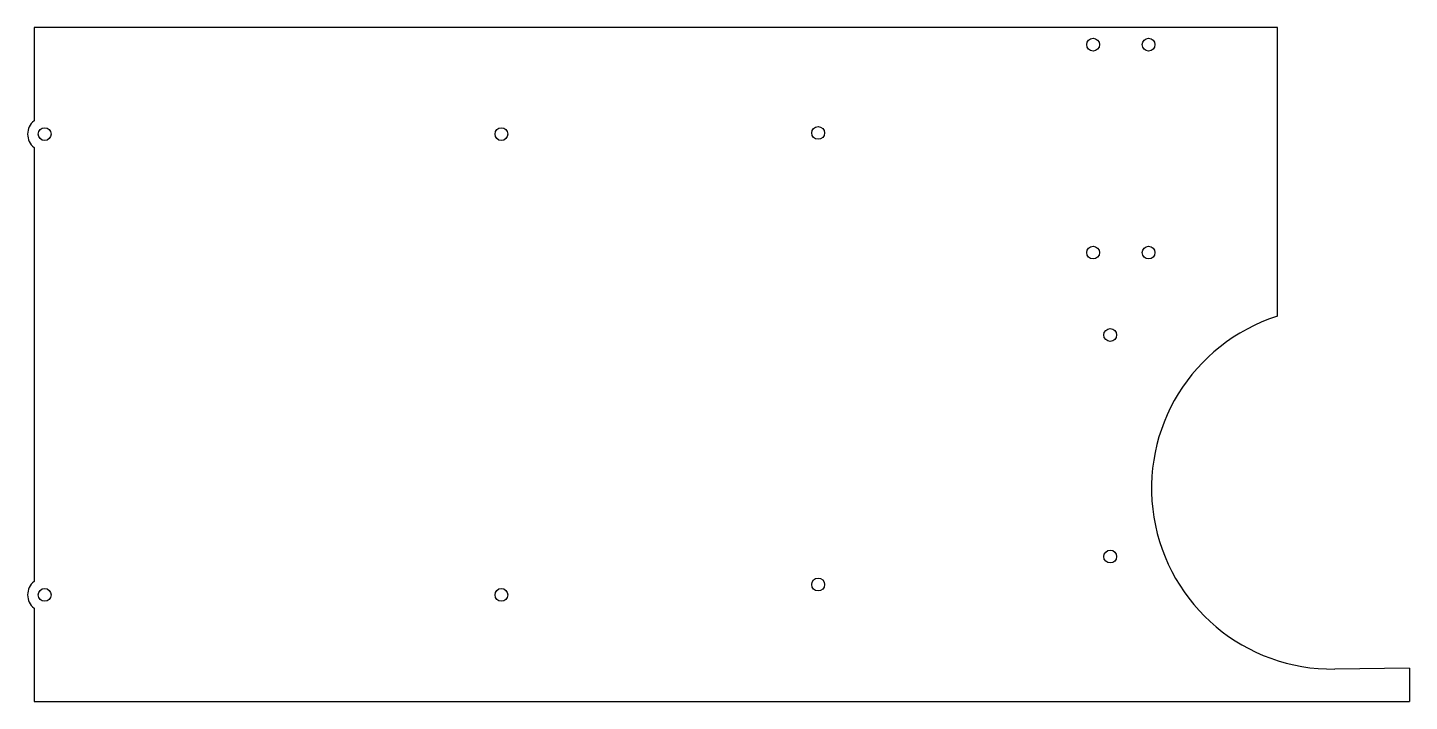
# Model space of a CAD drawing. Header units: millimetres. Extents: x -256 to 68, y -98 to 60.
import ezdxf

# ---------------------------------------------------------------- set-up
doc = ezdxf.new("R2010")
doc.units = ezdxf.units.MM

msp = doc.modelspace()

# ---------------------------------------------------------------- linework, layer by layer
at = {"color": 7, "linetype": 'Continuous', "lineweight": 25}
for p, q in [((36.78, 60.23), (-254.85, 60.23)), ((-254.85, 60.23), (-254.85, 38.35)), ((36.78, -7.51), (36.78, 60.23)), ((-254.85, 32.1), (-254.85, -69.8)), ((-254.85, -76.04), (-254.85, -97.92)), ((67.73, -90.12), (50.22, -90.34)), ((67.73, -90.12), (67.73, -97.92)), ((-254.85, -97.92), (67.73, -97.92))]:
    msp.add_line(p, q, dxfattribs=at)
for centre in [(-6.44, 56.23), (6.56, 56.23), (-252.35, 35.23), (-145.23, 35.23), (-70.94, 35.51), (-6.44, 7.43), (6.56, 7.43), (-2.44, -11.92), (-2.44, -63.92), (-70.94, -70.49), (-252.35, -72.92), (-145.23, -72.92)]:
    msp.add_circle(centre, 1.5, dxfattribs=at)
for centre, radius, start, end in [((-252.35, 35.23), 4, 128.6822, 231.3178), ((49.68, -47.92), 42.42, 107.698, 270.7386), ((-252.35, -72.92), 4, 128.6822, 231.3178)]:
    msp.add_arc(centre, radius, start, end, dxfattribs=at)

doc.saveas('drawing.dxf')
